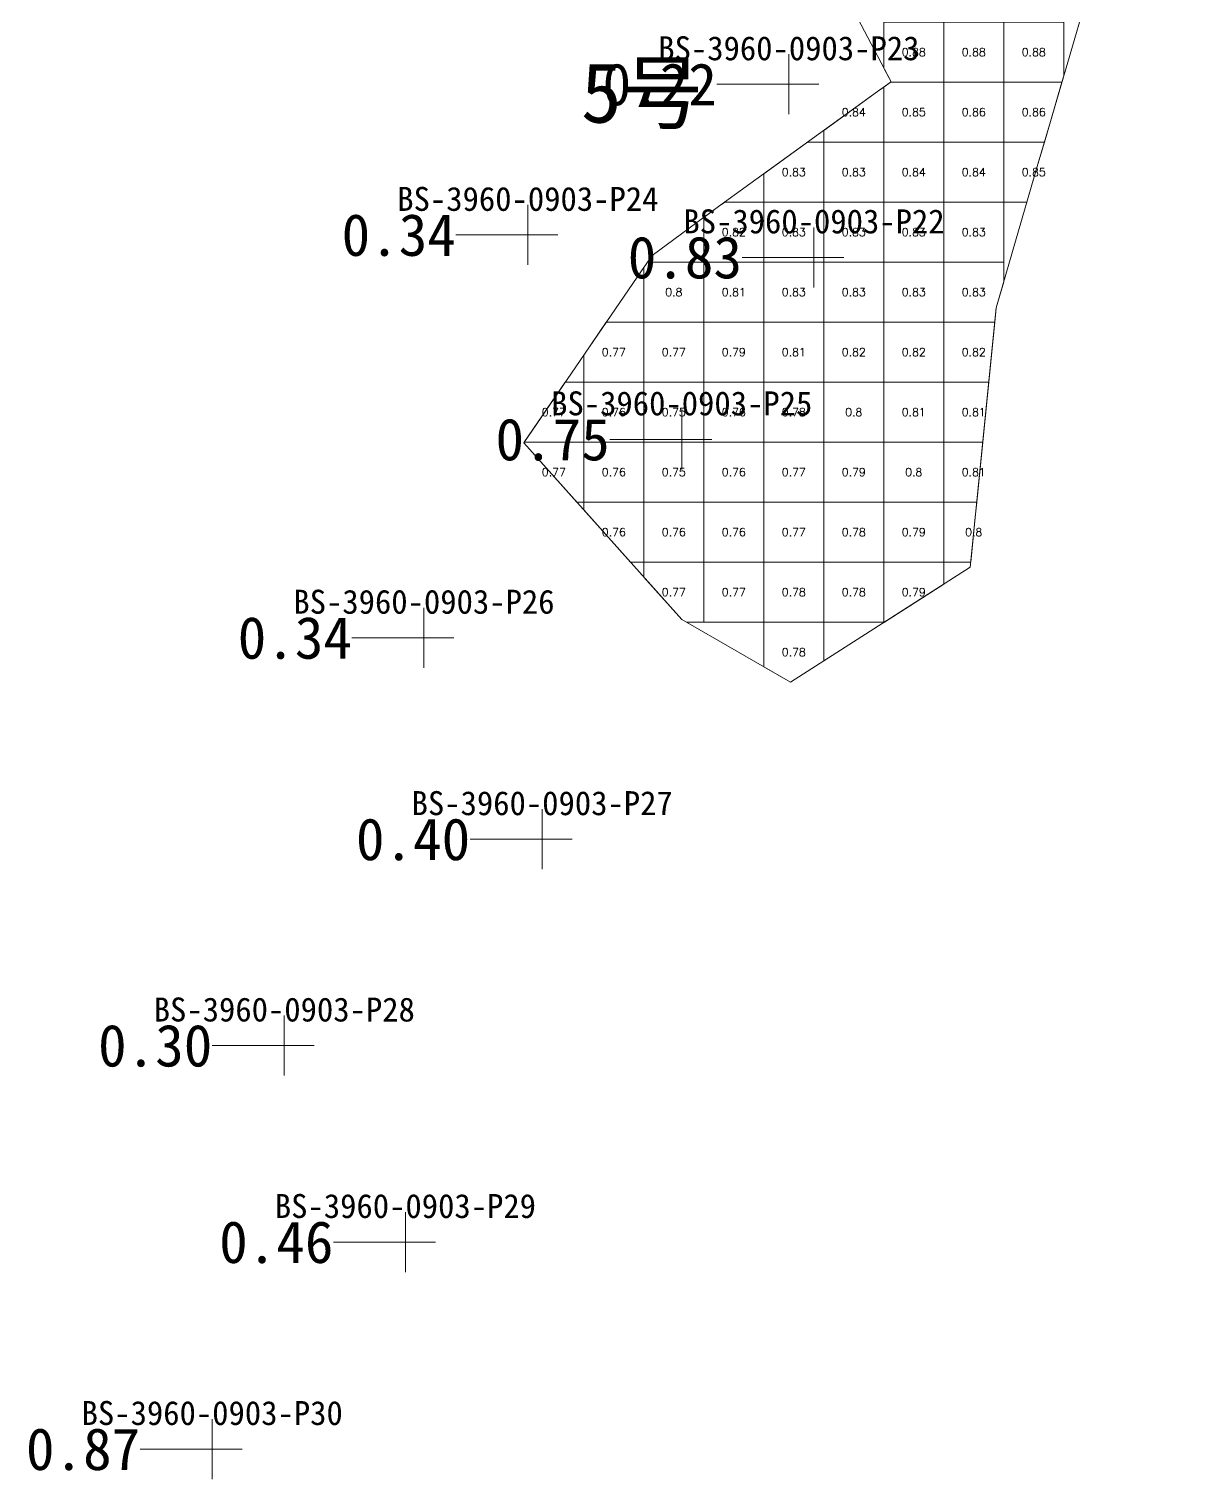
# Model space of a CAD drawing. Header units: inches. Extents: x 470024.9 to 470051.6, y 4349691.6 to 4349759.7.
# Drawn here: x 470024.9 to 470044.12, y 4349691.57 to 4349715.73 of the extents above; entities that cross this region are included whole.
import ezdxf
from ezdxf.enums import TextEntityAlignment as Align

# ---------------------------------------------------------------- set-up
doc = ezdxf.new("R2010")
doc.units = ezdxf.units.IN
doc.header["$MEASUREMENT"] = 0
for name, color, linetype, lineweight in [('0.500-1.000', 7, 'Continuous', 0), ('孔口文字', 7, 'Continuous', 0), ('点', 7, 'Continuous', 0), ('爆区方格网', 7, 'Continuous', 0), ('线条', 7, 'Continuous', 0), ('钻孔', 7, 'Continuous', 0)]:
    doc.layers.add(name, color=color, linetype=linetype, lineweight=lineweight)
doc.styles.add('3dmine_textStyle_1', font='txt.shx', dxfattribs={"height": 1, "bigfont": 'gbcbig.shx'})
doc.styles.add('3dmine_textStyle_2', font='宋体.ttf', dxfattribs={"height": 1})
doc.styles.add('3dmine_textStyle_3', font='simsunb.ttf', dxfattribs={"height": 1})

msp = doc.modelspace()

# ---------------------------------------------------------------- hatches: boundary and pattern name
at = {"layer": '钻孔', "linetype": 'Continuous', "lineweight": 0, "true_color": 0x808080, "extrusion": (0, 1, 0)}
for points in [[(-470038.57, 3949.546), (-470037.57, 3949.546), (-470037.57, 3960.546), (-470038.57, 3960.546)], [(-470034.219, 3949.633), (-470033.219, 3949.633), (-470033.219, 3960.633), (-470034.219, 3960.633)], [(-470032.487, 3949.736), (-470031.487, 3949.736), (-470031.487, 3960.736), (-470032.487, 3960.736)], [(-470034.458, 3949.899), (-470033.458, 3949.899), (-470033.458, 3960.899), (-470034.458, 3960.899)], [(-470030.159, 3949.83), (-470029.159, 3949.83), (-470029.159, 3960.83), (-470030.159, 3960.83)], [(-470032.178, 3949.745), (-470031.178, 3949.745), (-470031.178, 3960.745), (-470032.178, 3960.745)]]:
    msp.add_hatch(color=8, dxfattribs=at).paths.add_polyline_path(points, flags=0)
at = {"layer": '钻孔', "linetype": 'Continuous', "lineweight": 0, "true_color": 0x00ffff, "extrusion": (0, 1, 0)}
for points in [[(-470038.989, 3949.879), (-470037.989, 3949.879), (-470037.989, 3960.879), (-470038.989, 3960.879)], [(-470036.784, 3949.664), (-470035.784, 3949.664), (-470035.784, 3960.664), (-470036.784, 3960.664)], [(-470028.957, 3949.892), (-470027.957, 3949.892), (-470027.957, 3960.892), (-470028.957, 3960.892)]]:
    msp.add_hatch(color=4, dxfattribs=at).paths.add_polyline_path(points, flags=0)

# ---------------------------------------------------------------- linework, layer by layer
at = {"layer": '0.500-1.000', "color": 4, "linetype": 'Continuous', "lineweight": 0, "true_color": 0x00ffff}
msp.add_lwpolyline([(470044.124, 4349720.737), (470044.106, 4349720.688), (470042.836, 4349717.298), (470041.931, 4349714.192), (470041.723, 4349713.477), (470041.026, 4349711.087), (470040.684, 4349707.649), (470040.684, 4349707.649), (470040.595, 4349706.764), (470037.598, 4349704.846), (470035.784, 4349705.893), (470033.151, 4349708.835), (470035.111, 4349711.7), (470035.289, 4349711.96), (470036.397, 4349712.772), (470039.049, 4349714.69), (470039.273, 4349714.852), (470037.995, 4349717.283), (470041.344, 4349721.778), (470044.124, 4349720.737)], dxfattribs=at)
at = {"layer": '点', "color": 138, "linetype": 'Continuous', "lineweight": 0, "true_color": 0x004c4c}
for points, elevation in [([(470037.57, 4349714.311), (470037.57, 4349715.311)], 3960.546), ([(470038.07, 4349714.811), (470037.07, 4349714.811)], 3960.546), ([(470033.219, 4349711.801), (470033.219, 4349712.801)], 3960.633), ([(470037.989, 4349711.426), (470037.989, 4349712.426)], 3960.879), ([(470033.719, 4349712.301), (470032.719, 4349712.301)], 3960.633), ([(470038.489, 4349711.926), (470037.489, 4349711.926)], 3960.879), ([(470035.784, 4349708.393), (470035.784, 4349709.393)], 3960.664), ([(470036.284, 4349708.893), (470035.284, 4349708.893)], 3960.664), ([(470031.487, 4349705.087), (470031.487, 4349706.087)], 3960.736), ([(470031.987, 4349705.587), (470030.987, 4349705.587)], 3960.736), ([(470033.458, 4349701.73), (470033.458, 4349702.73)], 3960.899), ([(470033.958, 4349702.23), (470032.958, 4349702.23)], 3960.899), ([(470029.159, 4349698.291), (470029.159, 4349699.291)], 3960.83), ([(470029.659, 4349698.791), (470028.659, 4349698.791)], 3960.83), ([(470031.178, 4349695.016), (470031.178, 4349696.016)], 3960.745), ([(470031.678, 4349695.516), (470030.678, 4349695.516)], 3960.745), ([(470027.957, 4349691.566), (470027.957, 4349692.566)], 3960.892), ([(470028.457, 4349692.066), (470027.457, 4349692.066)], 3960.892)]:
    msp.add_lwpolyline(points, dxfattribs=dict(at, elevation=elevation))
at = {"layer": '爆区方格网', "color": 4, "linetype": 'Continuous', "lineweight": 0, "true_color": 0x00ffff, "elevation": 3960.664}
for points in [[(470040.152, 4349714.847), (470039.266, 4349714.847), (470039.273, 4349714.852), (470039.152, 4349715.082), (470039.152, 4349715.847), (470040.152, 4349715.847), (470040.152, 4349714.847)], [(470041.152, 4349714.847), (470040.152, 4349714.847), (470040.152, 4349715.847), (470041.152, 4349715.847), (470041.152, 4349714.847)], [(470042.152, 4349714.95), (470042.122, 4349714.847), (470041.152, 4349714.847), (470041.152, 4349715.847), (470042.152, 4349715.847), (470042.152, 4349714.95)], [(470040.152, 4349713.847), (470039.152, 4349713.847), (470039.152, 4349714.764), (470039.266, 4349714.847), (470040.152, 4349714.847), (470040.152, 4349713.847)], [(470041.152, 4349713.847), (470040.152, 4349713.847), (470040.152, 4349714.847), (470041.152, 4349714.847), (470041.152, 4349713.847)], [(470041.931, 4349714.192), (470041.83, 4349713.847), (470041.152, 4349713.847), (470041.152, 4349714.847), (470042.122, 4349714.847), (470041.931, 4349714.192)], [(470039.152, 4349713.847), (470038.152, 4349713.847), (470038.152, 4349714.041), (470039.049, 4349714.69), (470039.152, 4349714.764), (470039.152, 4349713.847)], [(470038.152, 4349712.847), (470037.152, 4349712.847), (470037.152, 4349713.318), (470037.883, 4349713.847), (470038.152, 4349713.847), (470038.152, 4349712.847)], [(470039.152, 4349712.847), (470038.152, 4349712.847), (470038.152, 4349713.847), (470039.152, 4349713.847), (470039.152, 4349712.847)], [(470040.152, 4349712.847), (470039.152, 4349712.847), (470039.152, 4349713.847), (470040.152, 4349713.847), (470040.152, 4349712.847)], [(470041.152, 4349712.847), (470040.152, 4349712.847), (470040.152, 4349713.847), (470041.152, 4349713.847), (470041.152, 4349712.847)], [(470041.723, 4349713.477), (470041.539, 4349712.847), (470041.152, 4349712.847), (470041.152, 4349713.847), (470041.83, 4349713.847), (470041.723, 4349713.477)], [(470037.152, 4349711.847), (470036.152, 4349711.847), (470036.152, 4349712.592), (470036.397, 4349712.772), (470036.5, 4349712.847), (470037.152, 4349712.847), (470037.152, 4349711.847)], [(470038.152, 4349711.847), (470037.152, 4349711.847), (470037.152, 4349712.847), (470038.152, 4349712.847), (470038.152, 4349711.847)], [(470039.152, 4349711.847), (470038.152, 4349711.847), (470038.152, 4349712.847), (470039.152, 4349712.847), (470039.152, 4349711.847)], [(470040.152, 4349711.847), (470039.152, 4349711.847), (470039.152, 4349712.847), (470040.152, 4349712.847), (470040.152, 4349711.847)], [(470041.152, 4349711.847), (470040.152, 4349711.847), (470040.152, 4349712.847), (470041.152, 4349712.847), (470041.152, 4349711.847)], [(470036.152, 4349710.847), (470035.152, 4349710.847), (470035.152, 4349711.759), (470035.212, 4349711.847), (470036.152, 4349711.847), (470036.152, 4349710.847)], [(470037.152, 4349710.847), (470036.152, 4349710.847), (470036.152, 4349711.847), (470037.152, 4349711.847), (470037.152, 4349710.847)], [(470038.152, 4349710.847), (470037.152, 4349710.847), (470037.152, 4349711.847), (470038.152, 4349711.847), (470038.152, 4349710.847)], [(470039.152, 4349710.847), (470038.152, 4349710.847), (470038.152, 4349711.847), (470039.152, 4349711.847), (470039.152, 4349710.847)], [(470040.152, 4349710.847), (470039.152, 4349710.847), (470039.152, 4349711.847), (470040.152, 4349711.847), (470040.152, 4349710.847)], [(470041.152, 4349711.517), (470041.026, 4349711.087), (470041.002, 4349710.847), (470040.152, 4349710.847), (470040.152, 4349711.847), (470041.152, 4349711.847), (470041.152, 4349711.517)], [(470035.152, 4349709.847), (470034.152, 4349709.847), (470034.152, 4349710.298), (470034.527, 4349710.847), (470035.152, 4349710.847), (470035.152, 4349709.847)], [(470036.152, 4349709.847), (470035.152, 4349709.847), (470035.152, 4349710.847), (470036.152, 4349710.847), (470036.152, 4349709.847)], [(470037.152, 4349709.847), (470036.152, 4349709.847), (470036.152, 4349710.847), (470037.152, 4349710.847), (470037.152, 4349709.847)], [(470038.152, 4349709.847), (470037.152, 4349709.847), (470037.152, 4349710.847), (470038.152, 4349710.847), (470038.152, 4349709.847)], [(470039.152, 4349709.847), (470038.152, 4349709.847), (470038.152, 4349710.847), (470039.152, 4349710.847), (470039.152, 4349709.847)], [(470040.152, 4349709.847), (470039.152, 4349709.847), (470039.152, 4349710.847), (470040.152, 4349710.847), (470040.152, 4349709.847)], [(470040.903, 4349709.847), (470040.152, 4349709.847), (470040.152, 4349710.847), (470041.002, 4349710.847), (470040.903, 4349709.847)], [(470034.152, 4349708.847), (470033.159, 4349708.847), (470033.843, 4349709.847), (470034.152, 4349709.847), (470034.152, 4349708.847)], [(470035.152, 4349708.847), (470034.152, 4349708.847), (470034.152, 4349709.847), (470035.152, 4349709.847), (470035.152, 4349708.847)], [(470036.152, 4349708.847), (470035.152, 4349708.847), (470035.152, 4349709.847), (470036.152, 4349709.847), (470036.152, 4349708.847)], [(470037.152, 4349708.847), (470036.152, 4349708.847), (470036.152, 4349709.847), (470037.152, 4349709.847), (470037.152, 4349708.847)], [(470038.152, 4349708.847), (470037.152, 4349708.847), (470037.152, 4349709.847), (470038.152, 4349709.847), (470038.152, 4349708.847)], [(470039.152, 4349708.847), (470038.152, 4349708.847), (470038.152, 4349709.847), (470039.152, 4349709.847), (470039.152, 4349708.847)], [(470040.152, 4349708.847), (470039.152, 4349708.847), (470039.152, 4349709.847), (470040.152, 4349709.847), (470040.152, 4349708.847)], [(470040.803, 4349708.847), (470040.152, 4349708.847), (470040.152, 4349709.847), (470040.903, 4349709.847), (470040.803, 4349708.847)], [(470034.152, 4349707.847), (470034.035, 4349707.847), (470033.152, 4349708.834), (470033.152, 4349708.836), (470033.159, 4349708.847), (470034.152, 4349708.847), (470034.152, 4349707.847)], [(470035.152, 4349707.847), (470034.152, 4349707.847), (470034.152, 4349708.847), (470035.152, 4349708.847), (470035.152, 4349707.847)], [(470036.152, 4349707.847), (470035.152, 4349707.847), (470035.152, 4349708.847), (470036.152, 4349708.847), (470036.152, 4349707.847)], [(470037.152, 4349707.847), (470036.152, 4349707.847), (470036.152, 4349708.847), (470037.152, 4349708.847), (470037.152, 4349707.847)], [(470038.152, 4349707.847), (470037.152, 4349707.847), (470037.152, 4349708.847), (470038.152, 4349708.847), (470038.152, 4349707.847)], [(470039.152, 4349707.847), (470038.152, 4349707.847), (470038.152, 4349708.847), (470039.152, 4349708.847), (470039.152, 4349707.847)], [(470040.152, 4349707.847), (470039.152, 4349707.847), (470039.152, 4349708.847), (470040.152, 4349708.847), (470040.152, 4349707.847)], [(470040.703, 4349707.847), (470040.152, 4349707.847), (470040.152, 4349708.847), (470040.803, 4349708.847), (470040.703, 4349707.847)], [(470035.152, 4349706.847), (470034.93, 4349706.847), (470034.152, 4349707.717), (470034.152, 4349707.847), (470035.152, 4349707.847), (470035.152, 4349706.847)], [(470036.152, 4349706.847), (470035.152, 4349706.847), (470035.152, 4349707.847), (470036.152, 4349707.847), (470036.152, 4349706.847)], [(470037.152, 4349706.847), (470036.152, 4349706.847), (470036.152, 4349707.847), (470037.152, 4349707.847), (470037.152, 4349706.847)], [(470038.152, 4349706.847), (470037.152, 4349706.847), (470037.152, 4349707.847), (470038.152, 4349707.847), (470038.152, 4349706.847)], [(470039.152, 4349706.847), (470038.152, 4349706.847), (470038.152, 4349707.847), (470039.152, 4349707.847), (470039.152, 4349706.847)], [(470040.152, 4349706.847), (470039.152, 4349706.847), (470039.152, 4349707.847), (470040.152, 4349707.847), (470040.152, 4349706.847)], [(470040.684, 4349707.649), (470040.684, 4349707.649), (470040.604, 4349706.847), (470040.152, 4349706.847), (470040.152, 4349707.847), (470040.703, 4349707.847), (470040.684, 4349707.649)], [(470036.152, 4349705.847), (470035.863, 4349705.847), (470035.784, 4349705.893), (470035.152, 4349706.599), (470035.152, 4349706.847), (470036.152, 4349706.847), (470036.152, 4349705.847)], [(470037.152, 4349705.847), (470036.152, 4349705.847), (470036.152, 4349706.847), (470037.152, 4349706.847), (470037.152, 4349705.847)], [(470038.152, 4349705.847), (470037.152, 4349705.847), (470037.152, 4349706.847), (470038.152, 4349706.847), (470038.152, 4349705.847)], [(470039.152, 4349705.847), (470038.152, 4349705.847), (470038.152, 4349706.847), (470039.152, 4349706.847), (470039.152, 4349705.847)], [(470040.152, 4349706.48), (470039.162, 4349705.847), (470039.152, 4349705.847), (470039.152, 4349706.847), (470040.152, 4349706.847), (470040.152, 4349706.48)], [(470038.152, 4349705.2), (470037.6, 4349704.847), (470037.596, 4349704.847), (470037.152, 4349705.103), (470037.152, 4349705.847), (470038.152, 4349705.847), (470038.152, 4349705.2)]]:
    msp.add_lwpolyline(points, dxfattribs=at)
at = {"layer": '线条', "color": 138, "linetype": 'Continuous', "lineweight": 0, "true_color": 0x004c4c}
for points, elevation in [([(470037.57, 4349714.811), (470037.57, 4349714.811), (470037.57, 4349714.811)], 3960.546), ([(470033.219, 4349712.301), (470033.219, 4349712.301), (470033.219, 4349712.301)], 3960.633), ([(470037.989, 4349711.926), (470037.989, 4349711.926), (470037.989, 4349711.926)], 3960.879), ([(470035.784, 4349708.893), (470035.784, 4349708.893), (470035.784, 4349708.893)], 3960.664), ([(470031.487, 4349705.587), (470031.487, 4349705.587), (470031.487, 4349705.587)], 3960.736), ([(470033.458, 4349702.23), (470033.458, 4349702.23), (470033.458, 4349702.23)], 3960.899), ([(470029.159, 4349698.791), (470029.159, 4349698.791), (470029.159, 4349698.791)], 3960.83), ([(470031.178, 4349695.516), (470031.178, 4349695.516), (470031.178, 4349695.516)], 3960.745), ([(470027.957, 4349692.066), (470027.957, 4349692.066), (470027.957, 4349692.066)], 3960.892)]:
    msp.add_lwpolyline(points, dxfattribs=dict(at, elevation=elevation))
at = {"layer": '钻孔', "color": 8, "linetype": 'Continuous', "lineweight": 0, "true_color": 0x808080}
for points, elevation in [([(470037.57, 4349714.811), (470036.37, 4349714.811)], 3960.546), ([(470037.57, 4349714.811), (470036.37, 4349714.811)], 3949.546), ([(470033.219, 4349712.301), (470032.019, 4349712.301)], 3960.633), ([(470033.219, 4349712.301), (470032.019, 4349712.301)], 3949.633), ([(470031.487, 4349705.587), (470030.287, 4349705.587)], 3960.736), ([(470031.487, 4349705.587), (470030.287, 4349705.587)], 3949.736), ([(470033.458, 4349702.23), (470032.258, 4349702.23)], 3960.899), ([(470033.458, 4349702.23), (470032.258, 4349702.23)], 3949.899), ([(470029.159, 4349698.791), (470027.959, 4349698.791)], 3960.83), ([(470029.159, 4349698.791), (470027.959, 4349698.791)], 3949.83), ([(470031.178, 4349695.516), (470029.978, 4349695.516)], 3960.745), ([(470031.178, 4349695.516), (470029.978, 4349695.516)], 3949.745)]:
    msp.add_lwpolyline(points, dxfattribs=dict(at, elevation=elevation))
at = {"layer": '钻孔', "color": 4, "linetype": 'Continuous', "lineweight": 0, "true_color": 0x00ffff}
for points, elevation in [([(470037.989, 4349711.926), (470036.789, 4349711.926)], 3960.879), ([(470037.989, 4349711.926), (470036.789, 4349711.926)], 3949.879), ([(470035.784, 4349708.893), (470034.584, 4349708.893)], 3960.664), ([(470035.784, 4349708.893), (470034.584, 4349708.893)], 3949.664), ([(470027.957, 4349692.066), (470026.757, 4349692.066)], 3960.892), ([(470027.957, 4349692.066), (470026.757, 4349692.066)], 3949.892)]:
    msp.add_lwpolyline(points, dxfattribs=dict(at, elevation=elevation))

# ---------------------------------------------------------------- texts
at = {"color": 7, "linetype": 'Continuous', "lineweight": 0, "style": '3dmine_textStyle_2'}
msp.add_text('5号', height=1, dxfattribs=at).set_placement((470034.104, 4349714.171, 1982.732))
at = {"color": 4, "linetype": 'Continuous', "lineweight": 0, "true_color": 0x00ffff, "style": '3dmine_textStyle_1'}
for s, p in [('0.88', (470039.652, 4349715.347, 3960.664)), ('0.88', (470040.652, 4349715.347, 3960.664)), ('0.88', (470041.652, 4349715.347, 3960.664)), ('0.84', (470038.652, 4349714.347, 3960.664)), ('0.85', (470039.652, 4349714.347, 3960.664)), ('0.86', (470040.652, 4349714.347, 3960.664)), ('0.86', (470041.652, 4349714.347, 3960.664)), ('0.83', (470037.652, 4349713.347, 3960.664)), ('0.83', (470038.652, 4349713.347, 3960.664)), ('0.84', (470039.652, 4349713.347, 3960.664)), ('0.84', (470040.652, 4349713.347, 3960.664)), ('0.85', (470041.652, 4349713.347, 3960.664)), ('0.82', (470036.652, 4349712.347, 3960.664)), ('0.83', (470037.652, 4349712.347, 3960.664)), ('0.83', (470038.652, 4349712.347, 3960.664)), ('0.83', (470039.652, 4349712.347, 3960.664)), ('0.83', (470040.652, 4349712.347, 3960.664)), ('0.8', (470035.652, 4349711.347, 3960.664)), ('0.81', (470036.652, 4349711.347, 3960.664)), ('0.83', (470037.652, 4349711.347, 3960.664)), ('0.83', (470038.652, 4349711.347, 3960.664)), ('0.83', (470039.652, 4349711.347, 3960.664)), ('0.83', (470040.652, 4349711.347, 3960.664)), ('0.77', (470034.652, 4349710.347, 3960.664)), ('0.77', (470035.652, 4349710.347, 3960.664)), ('0.79', (470036.652, 4349710.347, 3960.664)), ('0.81', (470037.652, 4349710.347, 3960.664)), ('0.82', (470038.652, 4349710.347, 3960.664)), ('0.82', (470039.652, 4349710.347, 3960.664)), ('0.82', (470040.652, 4349710.347, 3960.664)), ('0.77', (470033.652, 4349709.347, 3960.664)), ('0.76', (470034.652, 4349709.347, 3960.664)), ('0.75', (470035.652, 4349709.347, 3960.664)), ('0.76', (470036.652, 4349709.347, 3960.664)), ('0.78', (470037.652, 4349709.347, 3960.664)), ('0.8', (470038.652, 4349709.347, 3960.664)), ('0.81', (470039.652, 4349709.347, 3960.664)), ('0.81', (470040.652, 4349709.347, 3960.664)), ('0.77', (470033.652, 4349708.347, 3960.664)), ('0.76', (470034.652, 4349708.347, 3960.664)), ('0.75', (470035.652, 4349708.347, 3960.664)), ('0.76', (470036.652, 4349708.347, 3960.664)), ('0.77', (470037.652, 4349708.347, 3960.664)), ('0.79', (470038.652, 4349708.347, 3960.664)), ('0.8', (470039.652, 4349708.347, 3960.664)), ('0.81', (470040.652, 4349708.347, 3960.664)), ('0.76', (470034.652, 4349707.347, 3960.664)), ('0.76', (470035.652, 4349707.347, 3960.664)), ('0.76', (470036.652, 4349707.347, 3960.664)), ('0.77', (470037.652, 4349707.347, 3960.664)), ('0.78', (470038.652, 4349707.347, 3960.664)), ('0.79', (470039.652, 4349707.347, 3960.664)), ('0.8', (470040.652, 4349707.347, 3960.664)), ('0.77', (470035.652, 4349706.347, 3960.664)), ('0.77', (470036.652, 4349706.347, 3960.664)), ('0.78', (470037.652, 4349706.347, 3960.664)), ('0.78', (470038.652, 4349706.347, 3960.664)), ('0.79', (470039.652, 4349706.347, 3960.664)), ('0.78', (470037.652, 4349705.347, 3960.664))]:
    msp.add_text(s, height=0.1333, dxfattribs=at).set_placement(p, align=Align.MIDDLE_CENTER)
at = {"layer": '孔口文字', "color": 138, "linetype": 'Continuous', "lineweight": 0, "true_color": 0x004c4c, "style": '3dmine_textStyle_3'}
for s, p in [('BS-3960-0903-P23', (470037.57, 4349715.211, 3960.546)), ('BS-3960-0903-P24', (470033.219, 4349712.701, 3960.633)), ('BS-3960-0903-P22', (470037.989, 4349712.326, 3960.879)), ('BS-3960-0903-P25', (470035.784, 4349709.293, 3960.664)), ('BS-3960-0903-P26', (470031.487, 4349705.987, 3960.736)), ('BS-3960-0903-P27', (470033.458, 4349702.63, 3960.899)), ('BS-3960-0903-P28', (470029.159, 4349699.191, 3960.83)), ('BS-3960-0903-P29', (470031.178, 4349695.916, 3960.745)), ('BS-3960-0903-P30', (470027.957, 4349692.466, 3960.892))]:
    msp.add_text(s, height=0.4, dxfattribs=at).set_placement(p, align=Align.CENTER)
at = {"layer": '钻孔', "color": 8, "linetype": 'Continuous', "lineweight": 0, "true_color": 0x808080, "style": '3dmine_textStyle_3'}
for s, p in [('0.22', (470036.37, 4349714.811, 3960.546)), ('0.34', (470032.019, 4349712.301, 3960.633)), ('0.34', (470030.287, 4349705.587, 3960.736)), ('0.40', (470032.258, 4349702.23, 3960.899)), ('0.30', (470027.959, 4349698.791, 3960.83)), ('0.46', (470029.978, 4349695.516, 3960.745))]:
    msp.add_text(s, height=0.7, dxfattribs=at).set_placement(p, align=Align.MIDDLE_RIGHT)
at = {"layer": '钻孔', "color": 4, "linetype": 'Continuous', "lineweight": 0, "true_color": 0x00ffff, "style": '3dmine_textStyle_3'}
for s, p in [('0.83', (470036.789, 4349711.926, 3960.879)), ('0.75', (470034.584, 4349708.893, 3960.664)), ('0.87', (470026.757, 4349692.066, 3960.892))]:
    msp.add_text(s, height=0.7, dxfattribs=at).set_placement(p, align=Align.MIDDLE_RIGHT)

doc.saveas('drawing.dxf')
